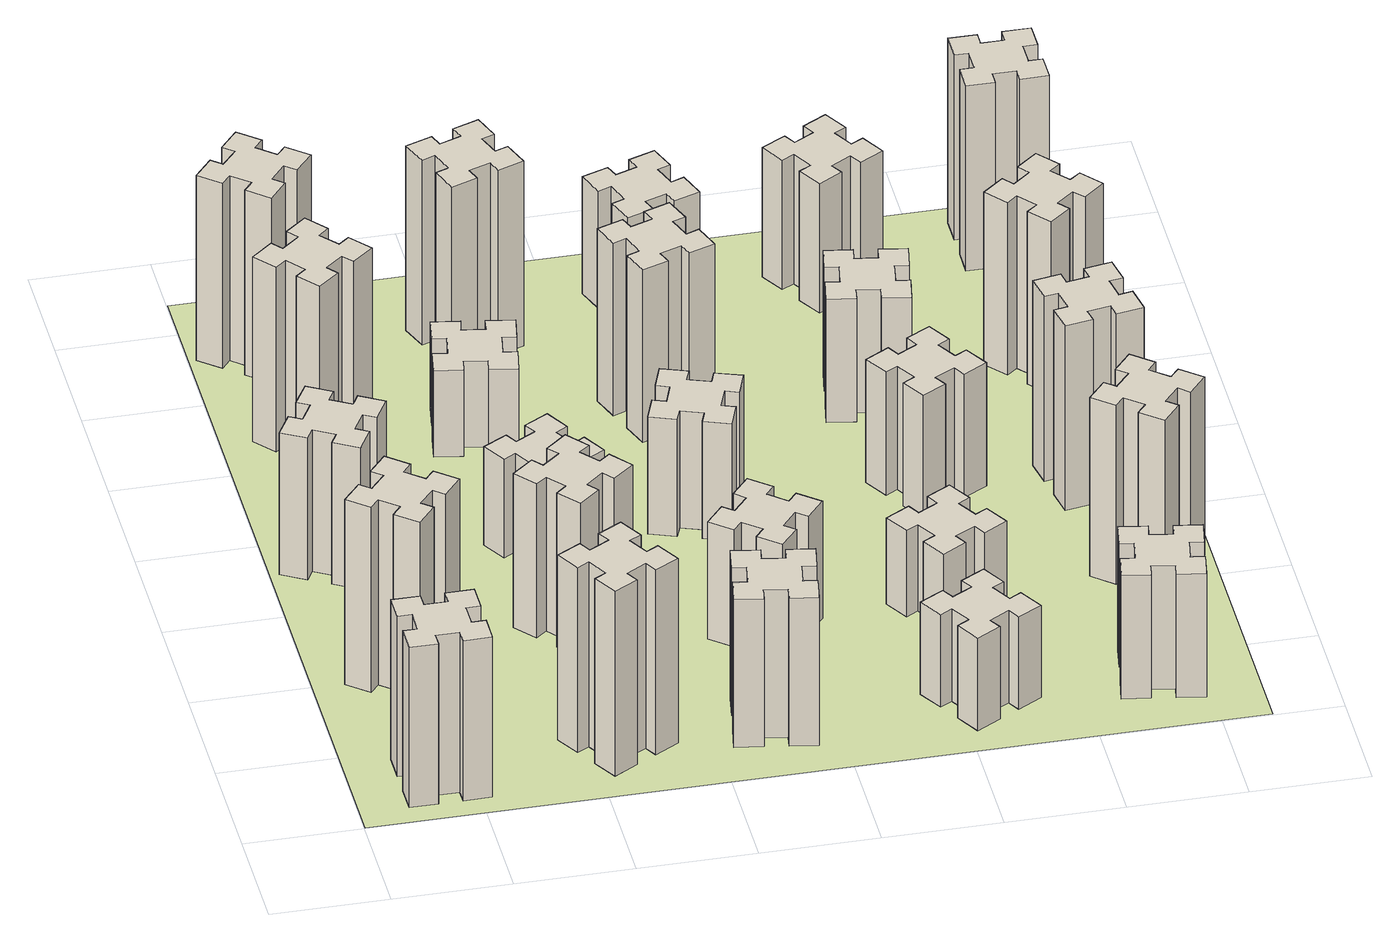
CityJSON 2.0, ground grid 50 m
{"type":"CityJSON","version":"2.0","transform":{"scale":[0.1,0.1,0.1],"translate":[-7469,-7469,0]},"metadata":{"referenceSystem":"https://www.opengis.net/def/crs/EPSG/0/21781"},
"CityObjects":{
"building1":{"type":"Building","attributes":{"class":"1000","function":"1000","usage":"1000","yearOfConstruction":2016,"roofType":"1000","measuredHeight":78,"storeysAboveGround":30,"storeysBelowGround":0},"geometry":[{"type":"Solid","lod":"1","boundaries":[[[[0,1,2,3,4,5,6,7,8,9,10,11,12,13,14,15,16,17,18,19]],[[17,16,20,21]],[[16,15,22,20]],[[15,14,23,22]],[[14,13,24,23]],[[13,12,25,24]],[[12,11,26,25]],[[11,10,27,26]],[[10,9,28,27]],[[9,8,29,28]],[[8,7,30,29]],[[7,6,31,30]],[[6,5,32,31]],[[5,4,33,32]],[[4,3,34,33]],[[3,2,35,34]],[[2,1,36,35]],[[1,0,37,36]],[[0,19,38,37]],[[19,18,39,38]],[[18,17,21,39]],[[24,25,26,27,28,29,30,31,32,33,34,35,36,37,38,39,21,20,22,23]]]]}]},
"building2":{"type":"Building","attributes":{"class":"1000","function":"1000","usage":"1000","yearOfConstruction":2016,"roofType":"1000","measuredHeight":90,"storeysAboveGround":30,"storeysBelowGround":0},"geometry":[{"type":"Solid","lod":"1","boundaries":[[[[40,41,42,43,44,45,46,47,48,49,50,51,52,53,54,55,56,57,58,59]],[[57,56,60,61]],[[56,55,62,60]],[[55,54,63,62]],[[54,53,64,63]],[[53,52,65,64]],[[52,51,66,65]],[[51,50,67,66]],[[50,49,68,67]],[[49,48,69,68]],[[48,47,70,69]],[[47,46,71,70]],[[46,45,72,71]],[[45,44,73,72]],[[44,43,74,73]],[[43,42,75,74]],[[42,41,76,75]],[[41,40,77,76]],[[40,59,78,77]],[[59,58,79,78]],[[58,57,61,79]],[[64,65,66,67,68,69,70,71,72,73,74,75,76,77,78,79,61,60,62,63]]]]}]},
"building3":{"type":"Building","attributes":{"class":"1000","function":"1000","usage":"1000","yearOfConstruction":2016,"roofType":"1000","measuredHeight":69,"storeysAboveGround":30,"storeysBelowGround":0},"geometry":[{"type":"Solid","lod":"1","boundaries":[[[[80,81,82,83,84,85,86,87,88,89,90,91,92,93,94,95,96,97,98,99]],[[97,96,100,101]],[[96,95,102,100]],[[95,94,103,102]],[[94,93,104,103]],[[93,92,105,104]],[[92,91,106,105]],[[91,90,107,106]],[[90,89,108,107]],[[89,88,109,108]],[[88,87,110,109]],[[87,86,111,110]],[[86,85,112,111]],[[85,84,113,112]],[[84,83,114,113]],[[83,82,115,114]],[[82,81,116,115]],[[81,80,117,116]],[[80,99,118,117]],[[99,98,119,118]],[[98,97,101,119]],[[104,105,106,107,108,109,110,111,112,113,114,115,116,117,118,119,101,100,102,103]]]]}]},
"building4":{"type":"Building","attributes":{"class":"1000","function":"1000","usage":"1000","yearOfConstruction":2016,"roofType":"1000","measuredHeight":90,"storeysAboveGround":30,"storeysBelowGround":0},"geometry":[{"type":"Solid","lod":"1","boundaries":[[[[120,121,122,123,124,125,126,127,128,129,130,131,132,133,134,135,136,137,138,139]],[[137,136,140,141]],[[136,135,142,140]],[[135,134,143,142]],[[134,133,144,143]],[[133,132,145,144]],[[132,131,146,145]],[[131,130,147,146]],[[130,129,148,147]],[[129,128,149,148]],[[128,127,150,149]],[[127,126,151,150]],[[126,125,152,151]],[[125,124,153,152]],[[124,123,154,153]],[[123,122,155,154]],[[122,121,156,155]],[[121,120,157,156]],[[120,139,158,157]],[[139,138,159,158]],[[138,137,141,159]],[[144,145,146,147,148,149,150,151,152,153,154,155,156,157,158,159,141,140,142,143]]]]}]},
"building5":{"type":"Building","attributes":{"class":"1000","function":"1000","usage":"1000","yearOfConstruction":2016,"roofType":"1000","measuredHeight":90,"storeysAboveGround":30,"storeysBelowGround":0},"geometry":[{"type":"Solid","lod":"1","boundaries":[[[[160,161,162,163,164,165,166,167,168,169,170,171,172,173,174,175,176,177,178,179]],[[177,176,180,181]],[[176,175,182,180]],[[175,174,183,182]],[[174,173,184,183]],[[173,172,185,184]],[[172,171,186,185]],[[171,170,187,186]],[[170,169,188,187]],[[169,168,189,188]],[[168,167,190,189]],[[167,166,191,190]],[[166,165,192,191]],[[165,164,193,192]],[[164,163,194,193]],[[163,162,195,194]],[[162,161,196,195]],[[161,160,197,196]],[[160,179,198,197]],[[179,178,199,198]],[[178,177,181,199]],[[184,185,186,187,188,189,190,191,192,193,194,195,196,197,198,199,181,180,182,183]]]]}]},
"building6":{"type":"Building","attributes":{"class":"1000","function":"1000","usage":"1000","yearOfConstruction":2016,"roofType":"1000","measuredHeight":90,"storeysAboveGround":30,"storeysBelowGround":0},"geometry":[{"type":"Solid","lod":"1","boundaries":[[[[200,201,202,203,204,205,206,207,208,209,210,211,212,213,214,215,216,217,218,219]],[[217,216,220,221]],[[216,215,222,220]],[[215,214,223,222]],[[214,213,224,223]],[[213,212,225,224]],[[212,211,226,225]],[[211,210,227,226]],[[210,209,228,227]],[[209,208,229,228]],[[208,207,230,229]],[[207,206,231,230]],[[206,205,232,231]],[[205,204,233,232]],[[204,203,234,233]],[[203,202,235,234]],[[202,201,236,235]],[[201,200,237,236]],[[200,219,238,237]],[[219,218,239,238]],[[218,217,221,239]],[[224,225,226,227,228,229,230,231,232,233,234,235,236,237,238,239,221,220,222,223]]]]}]},
"building7":{"type":"Building","attributes":{"class":"1000","function":"1000","usage":"1000","yearOfConstruction":2016,"roofType":"1000","measuredHeight":75,"storeysAboveGround":30,"storeysBelowGround":0},"geometry":[{"type":"Solid","lod":"1","boundaries":[[[[240,241,242,243,244,245,246,247,248,249,250,251,252,253,254,255,256,257,258,259]],[[257,256,260,261]],[[256,255,262,260]],[[255,254,263,262]],[[254,253,264,263]],[[253,252,265,264]],[[252,251,266,265]],[[251,250,267,266]],[[250,249,268,267]],[[249,248,269,268]],[[248,247,270,269]],[[247,246,271,270]],[[246,245,272,271]],[[245,244,273,272]],[[244,243,274,273]],[[243,242,275,274]],[[242,241,276,275]],[[241,240,277,276]],[[240,259,278,277]],[[259,258,279,278]],[[258,257,261,279]],[[264,265,266,267,268,269,270,271,272,273,274,275,276,277,278,279,261,260,262,263]]]]}]},
"building8":{"type":"Building","attributes":{"class":"1000","function":"1000","usage":"1000","yearOfConstruction":2016,"roofType":"1000","measuredHeight":48,"storeysAboveGround":30,"storeysBelowGround":0},"geometry":[{"type":"Solid","lod":"1","boundaries":[[[[280,281,282,283,284,285,286,287,288,289,290,291,292,293,294,295,296,297,298,299]],[[297,296,300,301]],[[296,295,302,300]],[[295,294,303,302]],[[294,293,304,303]],[[293,292,305,304]],[[292,291,306,305]],[[291,290,307,306]],[[290,289,308,307]],[[289,288,309,308]],[[288,287,310,309]],[[287,286,311,310]],[[286,285,312,311]],[[285,284,313,312]],[[284,283,314,313]],[[283,282,315,314]],[[282,281,316,315]],[[281,280,317,316]],[[280,299,318,317]],[[299,298,319,318]],[[298,297,301,319]],[[304,305,306,307,308,309,310,311,312,313,314,315,316,317,318,319,301,300,302,303]]]]}]},
"building9":{"type":"Building","attributes":{"class":"1000","function":"1000","usage":"1000","yearOfConstruction":2016,"roofType":"1000","measuredHeight":42,"storeysAboveGround":30,"storeysBelowGround":0},"geometry":[{"type":"Solid","lod":"1","boundaries":[[[[320,321,322,323,324,325,326,327,328,329,330,331,332,333,334,335,336,337,338,339]],[[337,336,340,341]],[[336,335,342,340]],[[335,334,343,342]],[[334,333,344,343]],[[333,332,345,344]],[[332,331,346,345]],[[331,330,347,346]],[[330,329,348,347]],[[329,328,349,348]],[[328,327,350,349]],[[327,326,351,350]],[[326,325,352,351]],[[325,324,353,352]],[[324,323,354,353]],[[323,322,355,354]],[[322,321,356,355]],[[321,320,357,356]],[[320,339,358,357]],[[339,338,359,358]],[[338,337,341,359]],[[344,345,346,347,348,349,350,351,352,353,354,355,356,357,358,359,341,340,342,343]]]]}]},
"building10":{"type":"Building","attributes":{"class":"1000","function":"1000","usage":"1000","yearOfConstruction":2016,"roofType":"1000","measuredHeight":72,"storeysAboveGround":30,"storeysBelowGround":0},"geometry":[{"type":"Solid","lod":"1","boundaries":[[[[360,361,362,363,364,365,366,367,368,369,370,371,372,373,374,375,376,377,378,379]],[[377,376,380,381]],[[376,375,382,380]],[[375,374,383,382]],[[374,373,384,383]],[[373,372,385,384]],[[372,371,386,385]],[[371,370,387,386]],[[370,369,388,387]],[[369,368,389,388]],[[368,367,390,389]],[[367,366,391,390]],[[366,365,392,391]],[[365,364,393,392]],[[364,363,394,393]],[[363,362,395,394]],[[362,361,396,395]],[[361,360,397,396]],[[360,379,398,397]],[[379,378,399,398]],[[378,377,381,399]],[[384,385,386,387,388,389,390,391,392,393,394,395,396,397,398,399,381,380,382,383]]]]}]},
"building11":{"type":"Building","attributes":{"class":"1000","function":"1000","usage":"1000","yearOfConstruction":2016,"roofType":"1000","measuredHeight":90,"storeysAboveGround":30,"storeysBelowGround":0},"geometry":[{"type":"Solid","lod":"1","boundaries":[[[[400,401,402,403,404,405,406,407,408,409,410,411,412,413,414,415,416,417,418,419]],[[417,416,420,421]],[[416,415,422,420]],[[415,414,423,422]],[[414,413,424,423]],[[413,412,425,424]],[[412,411,426,425]],[[411,410,427,426]],[[410,409,428,427]],[[409,408,429,428]],[[408,407,430,429]],[[407,406,431,430]],[[406,405,432,431]],[[405,404,433,432]],[[404,403,434,433]],[[403,402,435,434]],[[402,401,436,435]],[[401,400,437,436]],[[400,419,438,437]],[[419,418,439,438]],[[418,417,421,439]],[[424,425,426,427,428,429,430,431,432,433,434,435,436,437,438,439,421,420,422,423]]]]}]},
"building12":{"type":"Building","attributes":{"class":"1000","function":"1000","usage":"1000","yearOfConstruction":2016,"roofType":"1000","measuredHeight":57,"storeysAboveGround":30,"storeysBelowGround":0},"geometry":[{"type":"Solid","lod":"1","boundaries":[[[[440,441,442,443,444,445,446,447,448,449,450,451,452,453,454,455,456,457,458,459]],[[457,456,460,461]],[[456,455,462,460]],[[455,454,463,462]],[[454,453,464,463]],[[453,452,465,464]],[[452,451,466,465]],[[451,450,467,466]],[[450,449,468,467]],[[449,448,469,468]],[[448,447,470,469]],[[447,446,471,470]],[[446,445,472,471]],[[445,444,473,472]],[[444,443,474,473]],[[443,442,475,474]],[[442,441,476,475]],[[441,440,477,476]],[[440,459,478,477]],[[459,458,479,478]],[[458,457,461,479]],[[464,465,466,467,468,469,470,471,472,473,474,475,476,477,478,479,461,460,462,463]]]]}]},
"building13":{"type":"Building","attributes":{"class":"1000","function":"1000","usage":"1000","yearOfConstruction":2016,"roofType":"1000","measuredHeight":57,"storeysAboveGround":30,"storeysBelowGround":0},"geometry":[{"type":"Solid","lod":"1","boundaries":[[[[480,481,482,483,484,485,486,487,488,489,490,491,492,493,494,495,496,497,498,499]],[[497,496,500,501]],[[496,495,502,500]],[[495,494,503,502]],[[494,493,504,503]],[[493,492,505,504]],[[492,491,506,505]],[[491,490,507,506]],[[490,489,508,507]],[[489,488,509,508]],[[488,487,510,509]],[[487,486,511,510]],[[486,485,512,511]],[[485,484,513,512]],[[484,483,514,513]],[[483,482,515,514]],[[482,481,516,515]],[[481,480,517,516]],[[480,499,518,517]],[[499,498,519,518]],[[498,497,501,519]],[[504,505,506,507,508,509,510,511,512,513,514,515,516,517,518,519,501,500,502,503]]]]}]},
"building14":{"type":"Building","attributes":{"class":"1000","function":"1000","usage":"1000","yearOfConstruction":2016,"roofType":"1000","measuredHeight":84,"storeysAboveGround":30,"storeysBelowGround":0},"geometry":[{"type":"Solid","lod":"1","boundaries":[[[[520,521,522,523,524,525,526,527,528,529,530,531,532,533,534,535,536,537,538,539]],[[537,536,540,541]],[[536,535,542,540]],[[535,534,543,542]],[[534,533,544,543]],[[533,532,545,544]],[[532,531,546,545]],[[531,530,547,546]],[[530,529,548,547]],[[529,528,549,548]],[[528,527,550,549]],[[527,526,551,550]],[[526,525,552,551]],[[525,524,553,552]],[[524,523,554,553]],[[523,522,555,554]],[[522,521,556,555]],[[521,520,557,556]],[[520,539,558,557]],[[539,538,559,558]],[[538,537,541,559]],[[544,545,546,547,548,549,550,551,552,553,554,555,556,557,558,559,541,540,542,543]]]]}]},
"building15":{"type":"Building","attributes":{"class":"1000","function":"1000","usage":"1000","yearOfConstruction":2016,"roofType":"1000","measuredHeight":45,"storeysAboveGround":30,"storeysBelowGround":0},"geometry":[{"type":"Solid","lod":"1","boundaries":[[[[560,561,562,563,564,565,566,567,568,569,570,571,572,573,574,575,576,577,578,579]],[[577,576,580,581]],[[576,575,582,580]],[[575,574,583,582]],[[574,573,584,583]],[[573,572,585,584]],[[572,571,586,585]],[[571,570,587,586]],[[570,569,588,587]],[[569,568,589,588]],[[568,567,590,589]],[[567,566,591,590]],[[566,565,592,591]],[[565,564,593,592]],[[564,563,594,593]],[[563,562,595,594]],[[562,561,596,595]],[[561,560,597,596]],[[560,579,598,597]],[[579,578,599,598]],[[578,577,581,599]],[[584,585,586,587,588,589,590,591,592,593,594,595,596,597,598,599,581,580,582,583]]]]}]},
"building16":{"type":"Building","attributes":{"class":"1000","function":"1000","usage":"1000","yearOfConstruction":2016,"roofType":"1000","measuredHeight":57,"storeysAboveGround":30,"storeysBelowGround":0},"geometry":[{"type":"Solid","lod":"1","boundaries":[[[[600,601,602,603,604,605,606,607,608,609,610,611,612,613,614,615,616,617,618,619]],[[617,616,620,621]],[[616,615,622,620]],[[615,614,623,622]],[[614,613,624,623]],[[613,612,625,624]],[[612,611,626,625]],[[611,610,627,626]],[[610,609,628,627]],[[609,608,629,628]],[[608,607,630,629]],[[607,606,631,630]],[[606,605,632,631]],[[605,604,633,632]],[[604,603,634,633]],[[603,602,635,634]],[[602,601,636,635]],[[601,600,637,636]],[[600,619,638,637]],[[619,618,639,638]],[[618,617,621,639]],[[624,625,626,627,628,629,630,631,632,633,634,635,636,637,638,639,621,620,622,623]]]]}]},
"building17":{"type":"Building","attributes":{"class":"1000","function":"1000","usage":"1000","yearOfConstruction":2016,"roofType":"1000","measuredHeight":42,"storeysAboveGround":30,"storeysBelowGround":0},"geometry":[{"type":"Solid","lod":"1","boundaries":[[[[640,641,642,643,644,645,646,647,648,649,650,651,652,653,654,655,656,657,658,659]],[[657,656,660,661]],[[656,655,662,660]],[[655,654,663,662]],[[654,653,664,663]],[[653,652,665,664]],[[652,651,666,665]],[[651,650,667,666]],[[650,649,668,667]],[[649,648,669,668]],[[648,647,670,669]],[[647,646,671,670]],[[646,645,672,671]],[[645,644,673,672]],[[644,643,674,673]],[[643,642,675,674]],[[642,641,676,675]],[[641,640,677,676]],[[640,659,678,677]],[[659,658,679,678]],[[658,657,661,679]],[[664,665,666,667,668,669,670,671,672,673,674,675,676,677,678,679,661,660,662,663]]]]}]},
"building18":{"type":"Building","attributes":{"class":"1000","function":"1000","usage":"1000","yearOfConstruction":2016,"roofType":"1000","measuredHeight":60,"storeysAboveGround":30,"storeysBelowGround":0},"geometry":[{"type":"Solid","lod":"1","boundaries":[[[[680,681,682,683,684,685,686,687,688,689,690,691,692,693,694,695,696,697,698,699]],[[697,696,700,701]],[[696,695,702,700]],[[695,694,703,702]],[[694,693,704,703]],[[693,692,705,704]],[[692,691,706,705]],[[691,690,707,706]],[[690,689,708,707]],[[689,688,709,708]],[[688,687,710,709]],[[687,686,711,710]],[[686,685,712,711]],[[685,684,713,712]],[[684,683,714,713]],[[683,682,715,714]],[[682,681,716,715]],[[681,680,717,716]],[[680,699,718,717]],[[699,698,719,718]],[[698,697,701,719]],[[704,705,706,707,708,709,710,711,712,713,714,715,716,717,718,719,701,700,702,703]]]]}]},
"building19":{"type":"Building","attributes":{"class":"1000","function":"1000","usage":"1000","yearOfConstruction":2016,"roofType":"1000","measuredHeight":60,"storeysAboveGround":30,"storeysBelowGround":0},"geometry":[{"type":"Solid","lod":"1","boundaries":[[[[720,721,722,723,724,725,726,727,728,729,730,731,732,733,734,735,736,737,738,739]],[[737,736,740,741]],[[736,735,742,740]],[[735,734,743,742]],[[734,733,744,743]],[[733,732,745,744]],[[732,731,746,745]],[[731,730,747,746]],[[730,729,748,747]],[[729,728,749,748]],[[728,727,750,749]],[[727,726,751,750]],[[726,725,752,751]],[[725,724,753,752]],[[724,723,754,753]],[[723,722,755,754]],[[722,721,756,755]],[[721,720,757,756]],[[720,739,758,757]],[[739,738,759,758]],[[738,737,741,759]],[[744,745,746,747,748,749,750,751,752,753,754,755,756,757,758,759,741,740,742,743]]]]}]},
"building20":{"type":"Building","attributes":{"class":"1000","function":"1000","usage":"1000","yearOfConstruction":2016,"roofType":"1000","measuredHeight":60,"storeysAboveGround":30,"storeysBelowGround":0},"geometry":[{"type":"Solid","lod":"1","boundaries":[[[[760,761,762,763,764,765,766,767,768,769,770,771,772,773,774,775,776,777,778,779]],[[777,776,780,781]],[[776,775,782,780]],[[775,774,783,782]],[[774,773,784,783]],[[773,772,785,784]],[[772,771,786,785]],[[771,770,787,786]],[[770,769,788,787]],[[769,768,789,788]],[[768,767,790,789]],[[767,766,791,790]],[[766,765,792,791]],[[765,764,793,792]],[[764,763,794,793]],[[763,762,795,794]],[[762,761,796,795]],[[761,760,797,796]],[[760,779,798,797]],[[779,778,799,798]],[[778,777,781,799]],[[784,785,786,787,788,789,790,791,792,793,794,795,796,797,798,799,781,780,782,783]]]]}]},
"building21":{"type":"Building","attributes":{"class":"1000","function":"1000","usage":"1000","yearOfConstruction":2016,"roofType":"1000","measuredHeight":63,"storeysAboveGround":30,"storeysBelowGround":0},"geometry":[{"type":"Solid","lod":"1","boundaries":[[[[800,801,802,803,804,805,806,807,808,809,810,811,812,813,814,815,816,817,818,819]],[[817,816,820,821]],[[816,815,822,820]],[[815,814,823,822]],[[814,813,824,823]],[[813,812,825,824]],[[812,811,826,825]],[[811,810,827,826]],[[810,809,828,827]],[[809,808,829,828]],[[808,807,830,829]],[[807,806,831,830]],[[806,805,832,831]],[[805,804,833,832]],[[804,803,834,833]],[[803,802,835,834]],[[802,801,836,835]],[[801,800,837,836]],[[800,819,838,837]],[[819,818,839,838]],[[818,817,821,839]],[[824,825,826,827,828,829,830,831,832,833,834,835,836,837,838,839,821,820,822,823]]]]}]},
"building22":{"type":"Building","attributes":{"class":"1000","function":"1000","usage":"1000","yearOfConstruction":2016,"roofType":"1000","measuredHeight":87,"storeysAboveGround":30,"storeysBelowGround":0},"geometry":[{"type":"Solid","lod":"1","boundaries":[[[[840,841,842,843,844,845,846,847,848,849,850,851,852,853,854,855,856,857,858,859]],[[857,856,860,861]],[[856,855,862,860]],[[855,854,863,862]],[[854,853,864,863]],[[853,852,865,864]],[[852,851,866,865]],[[851,850,867,866]],[[850,849,868,867]],[[849,848,869,868]],[[848,847,870,869]],[[847,846,871,870]],[[846,845,872,871]],[[845,844,873,872]],[[844,843,874,873]],[[843,842,875,874]],[[842,841,876,875]],[[841,840,877,876]],[[840,859,878,877]],[[859,858,879,878]],[[858,857,861,879]],[[864,865,866,867,868,869,870,871,872,873,874,875,876,877,878,879,861,860,862,863]]]]}]},
"building23":{"type":"Building","attributes":{"class":"1000","function":"1000","usage":"1000","yearOfConstruction":2016,"roofType":"1000","measuredHeight":90,"storeysAboveGround":30,"storeysBelowGround":0},"geometry":[{"type":"Solid","lod":"1","boundaries":[[[[880,881,882,883,884,885,886,887,888,889,890,891,892,893,894,895,896,897,898,899]],[[897,896,900,901]],[[896,895,902,900]],[[895,894,903,902]],[[894,893,904,903]],[[893,892,905,904]],[[892,891,906,905]],[[891,890,907,906]],[[890,889,908,907]],[[889,888,909,908]],[[888,887,910,909]],[[887,886,911,910]],[[886,885,912,911]],[[885,884,913,912]],[[884,883,914,913]],[[883,882,915,914]],[[882,881,916,915]],[[881,880,917,916]],[[880,899,918,917]],[[899,898,919,918]],[[898,897,901,919]],[[904,905,906,907,908,909,910,911,912,913,914,915,916,917,918,919,901,900,902,903]]]]}]},
"building24":{"type":"Building","attributes":{"class":"1000","function":"1000","usage":"1000","yearOfConstruction":2016,"roofType":"1000","measuredHeight":84,"storeysAboveGround":30,"storeysBelowGround":0},"geometry":[{"type":"Solid","lod":"1","boundaries":[[[[920,921,922,923,924,925,926,927,928,929,930,931,932,933,934,935,936,937,938,939]],[[937,936,940,941]],[[936,935,942,940]],[[935,934,943,942]],[[934,933,944,943]],[[933,932,945,944]],[[932,931,946,945]],[[931,930,947,946]],[[930,929,948,947]],[[929,928,949,948]],[[928,927,950,949]],[[927,926,951,950]],[[926,925,952,951]],[[925,924,953,952]],[[924,923,954,953]],[[923,922,955,954]],[[922,921,956,955]],[[921,920,957,956]],[[920,939,958,957]],[[939,938,959,958]],[[938,937,941,959]],[[944,945,946,947,948,949,950,951,952,953,954,955,956,957,958,959,941,940,942,943]]]]}]},
"building25":{"type":"Building","attributes":{"class":"1000","function":"1000","usage":"1000","yearOfConstruction":2016,"roofType":"1000","measuredHeight":90,"storeysAboveGround":30,"storeysBelowGround":0},"geometry":[{"type":"Solid","lod":"1","boundaries":[[[[960,961,962,963,964,965,966,967,968,969,970,971,972,973,974,975,976,977,978,979]],[[977,976,980,981]],[[976,975,982,980]],[[975,974,983,982]],[[974,973,984,983]],[[973,972,985,984]],[[972,971,986,985]],[[971,970,987,986]],[[970,969,988,987]],[[969,968,989,988]],[[968,967,990,989]],[[967,966,991,990]],[[966,965,992,991]],[[965,964,993,992]],[[964,963,994,993]],[[963,962,995,994]],[[962,961,996,995]],[[961,960,997,996]],[[960,979,998,997]],[[979,978,999,998]],[[978,977,981,999]],[[984,985,986,987,988,989,990,991,992,993,994,995,996,997,998,999,981,980,982,983]]]]}]},
"landuse1":{"type":"LandUse","attributes":{"name":"plot1","function":"1010"},"geometry":[{"type":"MultiSurface","lod":"1","boundaries":[[[1000,1001,1002,1003]]]}]}
},
"vertices":[
[265,325,0],[265,225,0],[205,225,0],[205,105,0],[325,105,0],[325,165,0],[425,165,0],[425,105,0],[545,105,0],[545,225,0],[485,225,0],[485,325,0],[545,325,0],[545,445,0],[425,445,0],[425,385,0],[325,385,0],[325,445,0],[205,445,0],[205,325,0],[325,385,780],[325,445,780],[425,385,780],[425,445,780],[545,445,780],[545,325,780],[485,325,780],[485,225,780],[545,225,780],[545,105,780],[425,105,780],[425,165,780],[325,165,780],[325,105,780],[205,105,780],[205,225,780],[265,225,780],[265,325,780],[205,325,780],[205,445,780],
[484,1067,0],[408,1132,0],[446,1178,0],[354,1255,0],[277,1163,0],[323,1124,0],[259,1048,0],[213,1086,0],[136,994,0],[228,917,0],[266,963,0],[343,899,0],[304,853,0],[396,776,0],[473,868,0],[427,906,0],[492,983,0],[538,944,0],[615,1036,0],[523,1113,0],[492,983,900],[538,944,900],[427,906,900],[473,868,900],[396,776,900],[304,853,900],[343,899,900],[266,963,900],[228,917,900],[136,994,900],[213,1086,900],[259,1048,900],[323,1124,900],[277,1163,900],[354,1255,900],[446,1178,900],[408,1132,900],[484,1067,900],[523,1113,900],[615,1036,900],
[374,1926,0],[287,1976,0],[317,2028,0],[213,2088,0],[153,1984,0],[205,1954,0],[155,1867,0],[103,1897,0],[43,1793,0],[147,1733,0],[177,1785,0],[264,1735,0],[234,1683,0],[338,1623,0],[398,1727,0],[346,1757,0],[396,1844,0],[448,1814,0],[508,1918,0],[404,1978,0],[396,1844,690],[448,1814,690],[346,1757,690],[398,1727,690],[338,1623,690],[234,1683,690],[264,1735,690],[177,1785,690],[147,1733,690],[43,1793,690],[103,1897,690],[155,1867,690],[205,1954,690],[153,1984,690],[213,2088,690],[317,2028,690],[287,1976,690],[374,1926,690],[404,1978,690],[508,1918,690],
[492,2728,0],[427,2804,0],[473,2843,0],[396,2935,0],[304,2858,0],[343,2812,0],[266,2747,0],[228,2793,0],[136,2716,0],[213,2624,0],[259,2663,0],[323,2586,0],[277,2548,0],[354,2456,0],[446,2533,0],[408,2579,0],[484,2643,0],[523,2597,0],[615,2674,0],[538,2766,0],[484,2643,900],[523,2597,900],[408,2579,900],[446,2533,900],[354,2456,900],[277,2548,900],[323,2586,900],[259,2663,900],[213,2624,900],[136,2716,900],[228,2793,900],[266,2747,900],[343,2812,900],[304,2858,900],[396,2935,900],[473,2843,900],[427,2804,900],[492,2728,900],[538,2766,900],[615,2674,900],
[1127,255,0],[1214,305,0],[1244,253,0],[1348,313,0],[1288,417,0],[1236,387,0],[1186,474,0],[1238,504,0],[1178,608,0],[1074,548,0],[1104,496,0],[1017,446,0],[987,498,0],[883,438,0],[943,334,0],[995,364,0],[1045,277,0],[993,247,0],[1053,143,0],[1157,203,0],[1045,277,900],[993,247,900],[995,364,900],[943,334,900],[883,438,900],[987,498,900],[1017,446,900],[1104,496,900],[1074,548,900],[1178,608,900],[1238,504,900],[1186,474,900],[1236,387,900],[1288,417,900],[1348,313,900],[1244,253,900],[1214,305,900],[1127,255,900],[1157,203,900],[1053,143,900],
[384,3387,0],[308,3452,0],[346,3498,0],[254,3575,0],[177,3483,0],[223,3444,0],[159,3368,0],[113,3406,0],[36,3314,0],[128,3237,0],[166,3283,0],[243,3219,0],[204,3173,0],[296,3096,0],[373,3188,0],[327,3226,0],[392,3303,0],[438,3264,0],[515,3356,0],[423,3433,0],[392,3303,900],[438,3264,900],[327,3226,900],[373,3188,900],[296,3096,900],[204,3173,900],[243,3219,900],[166,3283,900],[128,3237,900],[36,3314,900],[113,3406,900],[159,3368,900],[223,3444,900],[177,3483,900],[254,3575,900],[346,3498,900],[308,3452,900],[384,3387,900],[423,3433,900],[515,3356,900],
[1083,1332,0],[1006,1267,0],[968,1313,0],[876,1236,0],[953,1144,0],[999,1183,0],[1063,1106,0],[1017,1068,0],[1094,976,0],[1186,1053,0],[1148,1099,0],[1224,1163,0],[1263,1117,0],[1355,1194,0],[1278,1286,0],[1232,1248,0],[1167,1324,0],[1213,1363,0],[1136,1455,0],[1044,1378,0],[1167,1324,750],[1213,1363,750],[1232,1248,750],[1278,1286,750],[1355,1194,750],[1263,1117,750],[1224,1163,750],[1148,1099,750],[1186,1053,750],[1094,976,750],[1017,1068,750],[1063,1106,750],[999,1183,750],[953,1144,750],[876,1236,750],[968,1313,750],[1006,1267,750],[1083,1332,750],[1044,1378,750],[1136,1455,750],
[995,1744,0],[1045,1657,0],[993,1627,0],[1053,1523,0],[1157,1583,0],[1127,1635,0],[1214,1685,0],[1244,1633,0],[1348,1693,0],[1288,1797,0],[1236,1767,0],[1186,1854,0],[1238,1884,0],[1178,1988,0],[1074,1928,0],[1104,1876,0],[1017,1826,0],[987,1878,0],[883,1818,0],[943,1714,0],[1017,1826,480],[987,1878,480],[1104,1876,480],[1074,1928,480],[1178,1988,480],[1238,1884,480],[1186,1854,480],[1236,1767,480],[1288,1797,480],[1348,1693,480],[1244,1633,480],[1214,1685,480],[1127,1635,480],[1157,1583,480],[1053,1523,480],[993,1627,480],[1045,1657,480],[995,1744,480],[943,1714,480],[883,1818,480],
[1115,2527,0],[1132,2625,0],[1191,2615,0],[1212,2733,0],[1094,2754,0],[1084,2695,0],[985,2712,0],[996,2771,0],[877,2792,0],[857,2674,0],[916,2664,0],[898,2565,0],[839,2576,0],[818,2457,0],[937,2437,0],[947,2496,0],[1045,2478,0],[1035,2419,0],[1153,2398,0],[1174,2517,0],[1045,2478,420],[1035,2419,420],[947,2496,420],[937,2437,420],[818,2457,420],[839,2576,420],[898,2565,420],[916,2664,420],[857,2674,420],[877,2792,420],[996,2771,420],[985,2712,420],[1084,2695,420],[1094,2754,420],[1212,2733,420],[1191,2615,420],[1132,2625,420],[1115,2527,420],[1174,2517,420],[1153,2398,420],
[1855,307,0],[1872,405,0],[1931,395,0],[1952,513,0],[1834,534,0],[1824,475,0],[1725,492,0],[1736,551,0],[1617,572,0],[1597,454,0],[1656,444,0],[1638,345,0],[1579,356,0],[1558,237,0],[1677,217,0],[1687,276,0],[1785,258,0],[1775,199,0],[1893,178,0],[1914,297,0],[1785,258,720],[1775,199,720],[1687,276,720],[1677,217,720],[1558,237,720],[1579,356,720],[1638,345,720],[1656,444,720],[1597,454,720],[1617,572,720],[1736,551,720],[1725,492,720],[1824,475,720],[1834,534,720],[1952,513,720],[1931,395,720],[1872,405,720],[1855,307,720],[1914,297,720],[1893,178,720],
[1125,3356,0],[1031,3322,0],[1010,3378,0],[897,3337,0],[939,3224,0],[995,3245,0],[1029,3151,0],[973,3130,0],[1014,3017,0],[1127,3059,0],[1106,3115,0],[1200,3149,0],[1220,3093,0],[1333,3134,0],[1292,3247,0],[1236,3226,0],[1202,3320,0],[1258,3340,0],[1217,3453,0],[1104,3412,0],[1202,3320,900],[1258,3340,900],[1236,3226,900],[1292,3247,900],[1333,3134,900],[1220,3093,900],[1200,3149,900],[1106,3115,900],[1127,3059,900],[1014,3017,900],[973,3130,900],[1029,3151,900],[995,3245,900],[939,3224,900],[897,3337,900],[1010,3378,900],[1031,3322,900],[1125,3356,900],[1104,3412,900],[1217,3453,900],
[1803,1124,0],[1739,1048,0],[1693,1086,0],[1616,994,0],[1708,917,0],[1746,963,0],[1823,899,0],[1784,853,0],[1876,776,0],[1953,868,0],[1907,906,0],[1972,983,0],[2018,944,0],[2095,1036,0],[2003,1113,0],[1964,1067,0],[1888,1132,0],[1926,1178,0],[1834,1255,0],[1757,1163,0],[1888,1132,570],[1926,1178,570],[1964,1067,570],[2003,1113,570],[2095,1036,570],[2018,944,570],[1972,983,570],[1907,906,570],[1953,868,570],[1876,776,570],[1784,853,570],[1823,899,570],[1746,963,570],[1708,917,570],[1616,994,570],[1693,1086,570],[1739,1048,570],[1803,1124,570],[1757,1163,570],[1834,1255,570],
[1842,1771,0],[1876,1865,0],[1932,1844,0],[1973,1957,0],[1860,1998,0],[1840,1942,0],[1746,1976,0],[1767,2032,0],[1654,2073,0],[1613,1960,0],[1669,1940,0],[1635,1846,0],[1579,1867,0],[1537,1754,0],[1650,1713,0],[1671,1769,0],[1765,1735,0],[1744,1679,0],[1857,1637,0],[1898,1750,0],[1765,1735,570],[1744,1679,570],[1671,1769,570],[1650,1713,570],[1537,1754,570],[1579,1867,570],[1635,1846,570],[1669,1940,570],[1613,1960,570],[1654,2073,570],[1767,2032,570],[1746,1976,570],[1840,1942,570],[1860,1998,570],[1973,1957,570],[1932,1844,570],[1876,1865,570],[1842,1771,570],[1898,1750,570],[1857,1637,570],
[1876,2586,0],[1842,2680,0],[1898,2700,0],[1857,2813,0],[1744,2772,0],[1765,2716,0],[1671,2682,0],[1650,2738,0],[1537,2697,0],[1579,2584,0],[1635,2605,0],[1669,2511,0],[1613,2490,0],[1654,2377,0],[1767,2419,0],[1746,2475,0],[1840,2509,0],[1860,2453,0],[1973,2494,0],[1932,2607,0],[1840,2509,840],[1860,2453,840],[1746,2475,840],[1767,2419,840],[1654,2377,840],[1613,2490,840],[1669,2511,840],[1635,2605,840],[1579,2584,840],[1537,2697,840],[1650,2738,840],[1671,2682,840],[1765,2716,840],[1744,2772,840],[1857,2813,840],[1898,2700,840],[1842,2680,840],[1876,2586,840],[1932,2607,840],[1973,2494,840],
[2475,364,0],[2525,277,0],[2473,247,0],[2533,143,0],[2637,203,0],[2607,255,0],[2694,305,0],[2724,253,0],[2828,313,0],[2768,417,0],[2716,387,0],[2666,474,0],[2718,504,0],[2658,608,0],[2554,548,0],[2584,496,0],[2497,446,0],[2467,498,0],[2363,438,0],[2423,334,0],[2497,446,450],[2467,498,450],[2584,496,450],[2554,548,450],[2658,608,450],[2718,504,450],[2666,474,450],[2716,387,450],[2768,417,450],[2828,313,450],[2724,253,450],[2694,305,450],[2607,255,450],[2637,203,450],[2533,143,450],[2473,247,450],[2525,277,450],[2475,364,450],[2423,334,450],[2363,438,450],
[1846,3215,0],[1940,3249,0],[1960,3193,0],[2073,3234,0],[2032,3347,0],[1976,3326,0],[1942,3420,0],[1998,3440,0],[1957,3553,0],[1844,3512,0],[1865,3456,0],[1771,3422,0],[1750,3478,0],[1637,3437,0],[1679,3324,0],[1735,3345,0],[1769,3251,0],[1713,3230,0],[1754,3117,0],[1867,3159,0],[1769,3251,570],[1713,3230,570],[1735,3345,570],[1679,3324,570],[1637,3437,570],[1750,3478,570],[1771,3422,570],[1865,3456,570],[1844,3512,570],[1957,3553,570],[1998,3440,570],[1942,3420,570],[1976,3326,570],[2032,3347,570],[2073,3234,570],[1960,3193,570],[1940,3249,570],[1846,3215,570],[1867,3159,570],[1754,3117,570],
[2716,1027,0],[2666,1114,0],[2718,1144,0],[2658,1248,0],[2554,1188,0],[2584,1136,0],[2497,1086,0],[2467,1138,0],[2363,1078,0],[2423,974,0],[2475,1004,0],[2525,917,0],[2473,887,0],[2533,783,0],[2637,843,0],[2607,895,0],[2694,945,0],[2724,893,0],[2828,953,0],[2768,1057,0],[2694,945,420],[2724,893,420],[2607,895,420],[2637,843,420],[2533,783,420],[2473,887,420],[2525,917,420],[2475,1004,420],[2423,974,420],[2363,1078,420],[2467,1138,420],[2497,1086,420],[2584,1136,420],[2554,1188,420],[2658,1248,420],[2718,1144,420],[2666,1114,420],[2716,1027,420],[2768,1057,420],[2828,953,420],
[2816,1867,0],[2766,1954,0],[2818,1984,0],[2758,2088,0],[2654,2028,0],[2684,1976,0],[2597,1926,0],[2567,1978,0],[2463,1918,0],[2523,1814,0],[2575,1844,0],[2625,1757,0],[2573,1727,0],[2633,1623,0],[2737,1683,0],[2707,1735,0],[2794,1785,0],[2824,1733,0],[2928,1793,0],[2868,1897,0],[2794,1785,600],[2824,1733,600],[2707,1735,600],[2737,1683,600],[2633,1623,600],[2573,1727,600],[2625,1757,600],[2575,1844,600],[2523,1814,600],[2463,1918,600],[2567,1978,600],[2597,1926,600],[2684,1976,600],[2654,2028,600],[2758,2088,600],[2818,1984,600],[2766,1954,600],[2816,1867,600],[2868,1897,600],[2928,1793,600],
[2496,2564,0],[2478,2465,0],[2419,2476,0],[2398,2357,0],[2517,2337,0],[2527,2396,0],[2625,2378,0],[2615,2319,0],[2733,2298,0],[2754,2417,0],[2695,2427,0],[2712,2525,0],[2771,2515,0],[2792,2633,0],[2674,2654,0],[2664,2595,0],[2565,2612,0],[2576,2671,0],[2457,2692,0],[2437,2574,0],[2565,2612,600],[2576,2671,600],[2664,2595,600],[2674,2654,600],[2792,2633,600],[2771,2515,600],[2712,2525,600],[2695,2427,600],[2754,2417,600],[2733,2298,600],[2615,2319,600],[2625,2378,600],[2527,2396,600],[2517,2337,600],[2398,2357,600],[2419,2476,600],[2478,2465,600],[2496,2564,600],[2437,2574,600],[2457,2692,600],
[3435,307,0],[3452,405,0],[3511,395,0],[3532,513,0],[3414,534,0],[3404,475,0],[3305,492,0],[3316,551,0],[3197,572,0],[3177,454,0],[3236,444,0],[3218,345,0],[3159,356,0],[3138,237,0],[3257,217,0],[3267,276,0],[3365,258,0],[3355,199,0],[3473,178,0],[3494,297,0],[3365,258,600],[3355,199,600],[3267,276,600],[3257,217,600],[3138,237,600],[3159,356,600],[3218,345,600],[3236,444,600],[3177,454,600],[3197,572,600],[3316,551,600],[3305,492,600],[3404,475,600],[3414,534,600],[3532,513,600],[3511,395,600],[3452,405,600],[3435,307,600],[3494,297,600],[3473,178,600],
[2716,3347,0],[2666,3434,0],[2718,3464,0],[2658,3568,0],[2554,3508,0],[2584,3456,0],[2497,3406,0],[2467,3458,0],[2363,3398,0],[2423,3294,0],[2475,3324,0],[2525,3237,0],[2473,3207,0],[2533,3103,0],[2637,3163,0],[2607,3215,0],[2694,3265,0],[2724,3213,0],[2828,3273,0],[2768,3377,0],[2694,3265,630],[2724,3213,630],[2607,3215,630],[2637,3163,630],[2533,3103,630],[2473,3207,630],[2525,3237,630],[2475,3324,630],[2423,3294,630],[2363,3398,630],[2467,3458,630],[2497,3406,630],[2584,3456,630],[2554,3508,630],[2658,3568,630],[2718,3464,630],[2666,3434,630],[2716,3347,630],[2768,3377,630],[2828,3273,630],
[3487,1006,0],[3552,1083,0],[3598,1044,0],[3675,1136,0],[3583,1213,0],[3544,1167,0],[3468,1232,0],[3506,1278,0],[3414,1355,0],[3337,1263,0],[3383,1224,0],[3319,1148,0],[3273,1186,0],[3196,1094,0],[3288,1017,0],[3326,1063,0],[3403,999,0],[3364,953,0],[3456,876,0],[3533,968,0],[3403,999,870],[3364,953,870],[3326,1063,870],[3288,1017,870],[3196,1094,870],[3273,1186,870],[3319,1148,870],[3383,1224,870],[3337,1263,870],[3414,1355,870],[3506,1278,870],[3468,1232,870],[3544,1167,870],[3583,1213,870],[3675,1136,870],[3598,1044,870],[3552,1083,870],[3487,1006,870],[3533,968,870],[3456,876,870],
[3365,1872,0],[3267,1855,0],[3257,1914,0],[3138,1893,0],[3159,1775,0],[3218,1785,0],[3236,1687,0],[3177,1677,0],[3197,1558,0],[3316,1579,0],[3305,1638,0],[3404,1656,0],[3414,1597,0],[3532,1617,0],[3511,1736,0],[3452,1725,0],[3435,1824,0],[3494,1834,0],[3473,1952,0],[3355,1931,0],[3435,1824,900],[3494,1834,900],[3452,1725,900],[3511,1736,900],[3532,1617,900],[3414,1597,900],[3404,1656,900],[3305,1638,900],[3316,1579,900],[3197,1558,900],[3177,1677,900],[3236,1687,900],[3218,1785,900],[3159,1775,900],[3138,1893,900],[3257,1914,900],[3267,1855,900],[3365,1872,900],[3355,1931,900],[3473,1952,900],
[3452,2628,0],[3387,2704,0],[3433,2743,0],[3356,2835,0],[3264,2758,0],[3303,2712,0],[3226,2647,0],[3188,2693,0],[3096,2616,0],[3173,2524,0],[3219,2563,0],[3283,2486,0],[3237,2448,0],[3314,2356,0],[3406,2433,0],[3368,2479,0],[3444,2543,0],[3483,2497,0],[3575,2574,0],[3498,2666,0],[3444,2543,840],[3483,2497,840],[3368,2479,840],[3406,2433,840],[3314,2356,840],[3237,2448,840],[3283,2486,840],[3219,2563,840],[3173,2524,840],[3096,2616,840],[3188,2693,840],[3226,2647,840],[3303,2712,840],[3264,2758,840],[3356,2835,840],[3433,2743,840],[3387,2704,840],[3452,2628,840],[3498,2666,840],[3575,2574,840],
[3285,3325,0],[3385,3325,0],[3385,3265,0],[3505,3265,0],[3505,3385,0],[3445,3385,0],[3445,3485,0],[3505,3485,0],[3505,3605,0],[3385,3605,0],[3385,3545,0],[3285,3545,0],[3285,3605,0],[3165,3605,0],[3165,3485,0],[3225,3485,0],[3225,3385,0],[3165,3385,0],[3165,3265,0],[3285,3265,0],[3225,3385,900],[3165,3385,900],[3225,3485,900],[3165,3485,900],[3165,3605,900],[3285,3605,900],[3285,3545,900],[3385,3545,900],[3385,3605,900],[3505,3605,900],[3505,3485,900],[3445,3485,900],[3445,3385,900],[3505,3385,900],[3505,3265,900],[3385,3265,900],[3385,3325,900],[3285,3325,900],[3285,3265,900],[3165,3265,900],
[5,3705,0],[3705,3705,0],[3705,5,0],[5,5,0]
]}
